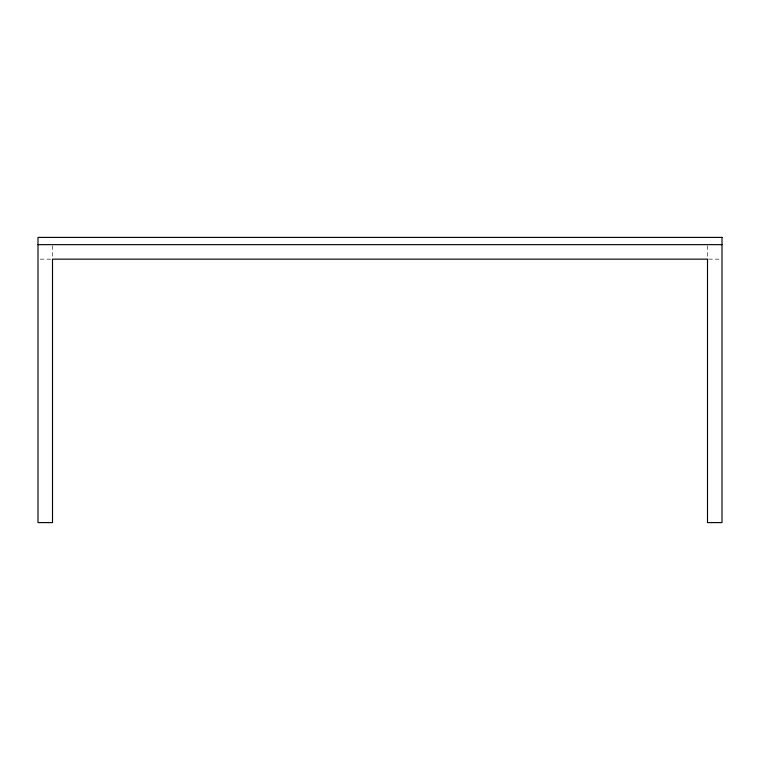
<?xml version="1.0" encoding="UTF-8"?>
<svg xmlns="http://www.w3.org/2000/svg" width="760" height="760" viewBox="0 0 760 760"><rect width="100%" height="100%" fill="white"/><g stroke="black" fill="none" stroke-linecap="round" stroke-linejoin="round"><path stroke-width="0.57" stroke-dasharray="3.8 2.85" d="M40.233 259.151L51.386 259.151M708.614 259.151L720.889 259.151M707.494 245.765L707.494 259.151M52.507 245.765L52.507 256.918"/><path stroke-width="1.14" d="M38 244.653L722 244.653M722 237.395L38 237.395L38 522.605L52.507 522.605L52.507 259.151L707.494 259.151L707.494 522.605L722 522.605L722 237.395"/></g></svg>
